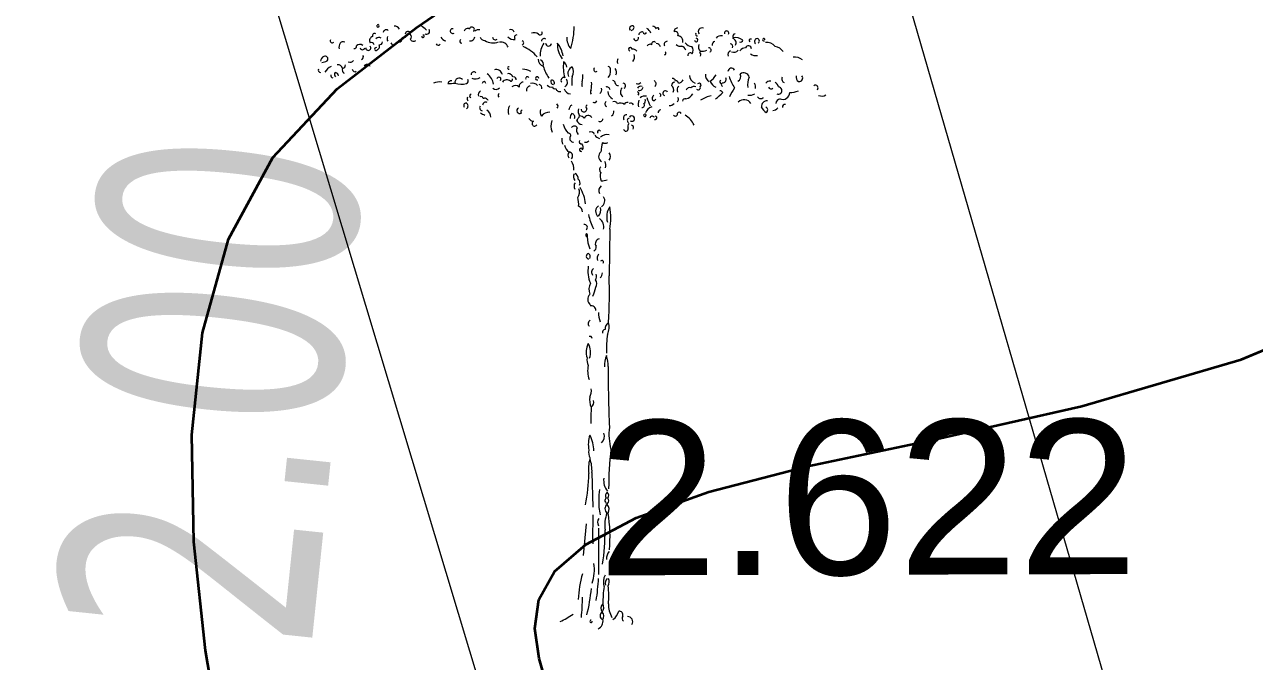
# Model space of a CAD drawing. Header units: millimetres. Extents: x 563604 to 809435, y 2337 to 1331933.
# Drawn here: x 745102 to 749878, y 1216386 to 1218857 of the extents above; entities that cross this region are included whole.
import ezdxf

# ---------------------------------------------------------------- set-up
doc = ezdxf.new("R2010")
doc.units = ezdxf.units.MM
for name, color, linetype, lineweight in [('CD TAI', 7, 'Continuous', 9), ('DM CAI-1', 9, 'Continuous', 35), ('ks_caytram-1', 253, 'Continuous', 9), ('MEP DUONG NHUA-1', 253, 'Continuous', 9), ('MUONG DAT-1', 253, 'Continuous', 9), ('NCD', 7, 'Continuous', 9), ('NCV_TKCS_HIEN TRANG_251226_dwg-1', 253, 'Continuous', 9)]:
    doc.layers.add(name, color=color, linetype=linetype, lineweight=lineweight)
doc.styles.add('Arial', font='arial_0.ttf', dxfattribs={"height": 600.128024})
doc.styles.add('Tahoma', font='tahoma_0.ttf', dxfattribs={"width": 0.75, "height": 1000.213374})

# ---------------------------------------------------------------- blocks, each defined once
blk = doc.blocks.new('NCV_TKCS_HIEN TRANG_251226_dwg_CX-2645538-TỔNG THỂ_HIỆN TRẠNG KHU ĐẤT')
at = {"layer": 'ks_caytram-1'}
for p, q in [((724366.6, 1292849.6), (724363.7, 1292668.7)), ((724297.4, 1291905.8), (724301.1, 1291770.7)), ((724275.5, 1291706.9), (724263.5, 1291584.1)), ((724323, 1291689.2), (724323.4, 1291509.4))]:
    blk.add_line(p, q, dxfattribs=at)
for centre, radius, start, end in [((723466.3, 1293638.8), 4.77, 144.6631, 125.6069), ((723528.1, 1293613.4), 24.9, 30.525, 86.8874), ((723564, 1293539.8), 122.2, 42.1851, 54.8191), ((723756.4, 1293618.6), 9.34, 77.6191, 305.2721), ((723814.4, 1293615.3), 13.7, 56.0801, 169.8573), ((723831.3, 1293624.9), 9.48, 312.0871, 168.6928), ((723933.4, 1293637.9), 295.1, 342.7961, 359.7581), ((724454.4, 1293628.6), 11, 61.6701, 212.8431), ((724449.1, 1293633.2), 11.7, 272.8621, 25.4811), ((724502.2, 1293605.7), 23.9, 11.576, 71.066), ((724533, 1293621.2), 16.1, 22.249, 88.6287), ((724552.8, 1293626.8), 4.91, 325.8441, 173.3167), ((724631.3, 1293615.8), 15.2, 97.0231, 182.0441), ((724724.6, 1293616.6), 14.4, 68.1961, 218.3341), ((723289.4, 1293581.7), 8.58, 155.7941, 310.7371), ((723330.2, 1293565), 12.6, 54.7131, 146.7966), ((723451.2, 1293581.4), 17.4, 108.2631, 207.5091), ((723453.1, 1293601.5), 8.15, 52.6141, 206.2361), ((723470.3, 1293574.6), 18.9, 61.8141, 130.4747), ((723498.9, 1293611.8), 12, 54.0741, 170.9566), ((723517.6, 1293588.9), 15.9, 149.5681, 217.8561), ((723550.2, 1293585.9), 9.06, 227.8121, 338.4471), ((723569.1, 1293584.3), 12, 52.2471, 166.9028), ((723584, 1293605), 12.2, 33.0461, 169.844), ((723584.2, 1293596.6), 12.3, 309.8431, 50.4271), ((723604.3, 1293592.6), 13.4, 204.0851, 312.4081), ((723641.6, 1293598), 4.93, 175.0231, 95.2473), ((723655.5, 1293618.3), 11.8, 236.3381, 29.9811), ((723735, 1293608.1), 27.7, 207.7331, 260.8631), ((723791.6, 1293579.7), 7.72, 132.7251, 272.7861), ((723825.4, 1293597.4), 16.8, 258.7301, 357.2911), ((723857.3, 1293602.5), 21.6, 76.7431, 134.5747), ((723880.7, 1293600.5), 18.3, 199.3541, 271.8991), ((723913.8, 1293635.6), 62.6, 238.6701, 289.7071), ((723922, 1293595.5), 10.6, 185.1391, 314.0191), ((723994, 1293616.5), 31.2, 221.5791, 280.5051), ((723982.3, 1293611.5), 13.3, 14.7561, 112.3841), ((724005.7, 1293594.3), 9.46, 92.6721, 230.7291), ((724024.8, 1293573.1), 7.45, 283.1301, 77.14), ((724072.2, 1293575.6), 36.3, 60.5251, 106.0596), ((724096.7, 1293611.2), 7.63, 210.8371, 41.4881), ((724111.7, 1293579.1), 10.3, 51.7281, 178.5741), ((724262.9, 1293592.5), 63.3, 177.4871, 221.3641), ((724468.3, 1293592), 9.76, 190.4021, 16.3491), ((724492.8, 1293601.2), 14.2, 74.4511, 169.8306), ((724502.8, 1293614.5), 6.28, 175.9451, 343.7141), ((724538, 1293568.4), 9.29, 44.1441, 195.6151), ((724590.4, 1293567.1), 12.4, 94.6981, 206.8561), ((724621.5, 1293606.1), 10.6, 329.7911, 120.4777), ((724628.8, 1293579.3), 21.6, 345.811, 85.0816), ((724702.3, 1293583.9), 6.91, 187.7141, 91.3549), ((724706.5, 1293606.6), 6.96, 141.8161, 280.3821), ((724777.4, 1293566), 13, 101.6811, 193.1171), ((724799.2, 1293574.4), 26, 79.9871, 140.2496), ((724820.7, 1293610.6), 8.49, 333.4901, 198.6091), ((724839.6, 1293572.9), 17.7, 331.509, 75.759), ((724853.9, 1293598.2), 9.72, 89.5281, 217.6121), ((724855.8, 1293551), 42.4, 49.9431, 103.0731), ((724874.7, 1293584.2), 8.41, 242.4351, 355.0551), ((724913.4, 1293581.8), 6.04, 57.8871, 235.0011), ((724941.8, 1293577.8), 13, 118.7851, 222.5601), ((724937.7, 1293579.4), 9.95, 305.2981, 102.2308), ((724964.6, 1293585.3), 4.5, 353.0061, 299.8761), ((723339.5, 1293557.6), 24.6, 144.2181, 198.9901), ((723373.6, 1293560.4), 9.69, 261.2661, 2.9781), ((723397, 1293547.3), 19.3, 55.6301, 135.0282), ((723406.2, 1293556.3), 10, 198.5701, 341.7001), ((723428.7, 1293553.3), 9.69, 180.4691, 43.4051), ((723440.3, 1293562.7), 11.5, 14.1711, 112.9683), ((723458.9, 1293548.6), 6.02, 75.8151, 351.8371), ((723461.9, 1293558.4), 11.1, 285.5041, 40.0571), ((723472.2, 1293577.1), 11.6, 261.1561, 358.7251), ((723527.7, 1293578.8), 13.2, 209.0241, 351.8561), ((723701, 1293572.4), 8.88, 199.1791, 324.8301), ((723942.7, 1293544.9), 31, 20.1421, 98.2004), ((723955.1, 1293399.3), 176.5, 42.7391, 64.9221), ((724185.4, 1293522.9), 89.5, 147.0241, 181.0191), ((724128.8, 1293572.2), 11.8, 182.7731, 352.0441), ((724269.2, 1293571.2), 106.4, 179.7311, 214.8911), ((724092.5, 1293509.9), 93.6, 7.8291, 41.3291), ((724446.2, 1293547.8), 6.96, 0.3161, 253.6921), ((724457.7, 1293532.6), 15.9, 32.7101, 106.4494), ((724523.2, 1293554.4), 12.9, 62.6721, 147.4608), ((724546.7, 1293552.9), 17.5, 13.6, 89.3503), ((724577, 1293532.6), 7.19, 289.5911, 50.0681), ((724640.7, 1293579.8), 20.1, 218.9191, 286.2991), ((724636.8, 1293535.3), 27, 20.954, 69.316), ((724691.6, 1293599.5), 41.6, 219.8651, 261.4531), ((724679.2, 1293524.7), 9.48, 37.8901, 192.4121), ((724663.1, 1293543.5), 26.9, 331.0821, 33.7701), ((724735.8, 1293558), 25, 160.6401, 224.1591), ((724708.6, 1293527.1), 11.8, 332.4121, 59.7481), ((724724.5, 1293578.2), 38.1, 260.0181, 299.9841), ((724752, 1293544.8), 8.39, 297.9191, 101.6587), ((724840.7, 1293527.5), 15.6, 111.1731, 201.1731), ((724833.6, 1293558.2), 10.6, 331.885, 87.8742), ((724849.3, 1293555.9), 19.7, 240.5911, 324.2081), ((724894, 1293526.1), 27.3, 89.4384, 143.9613), ((724905.2, 1293549.7), 11.5, 1.6131, 161.597), ((724932.8, 1293556.7), 33.2, 233.9951, 282.7381), ((724973.7, 1293526.3), 48.5, 42.7091, 92.8015), ((725001.1, 1293513.9), 46, 33.2461, 79.643), ((723268.2, 1293497.8), 25.7, 118.0176, 171.818), ((723243.9, 1293547.6), 50.8, 275.0081, 300.3131), ((723261, 1293510.6), 11, 320.8581, 116.7318), ((723309.9, 1293468.7), 19.5, 14.7971, 93.7987), ((723326.8, 1293486.7), 13.2, 278.6081, 6.5251), ((723357.7, 1293514.3), 16.3, 245.9651, 325.3531), ((723399.9, 1293518.2), 9.99, 284.3151, 36.6461), ((723423.8, 1293476.7), 12.8, 17.9991, 151.3907), ((724116.1, 1293509.1), 28, 180.2031, 253.8061), ((724089.5, 1293488.9), 19.9, 340.5231, 64.2451), ((724282.5, 1293535.7), 182.3, 197.0421, 212.9551), ((724331.4, 1293479.1), 145.3, 172.0571, 196.5331), ((724175, 1293477.6), 24.9, 3.3841, 59.7461), ((724411.1, 1293501.1), 15.9, 142.2011, 210.9171), ((724433, 1293518.6), 29.5, 323.2891, 18.0561), ((725084.8, 1293469.8), 47.5, 51.4381, 97.4153), ((723244.8, 1293468), 10.4, 161.9951, 258.7881), ((723318.2, 1293422.3), 68.2, 120.0028, 147.4732), ((723292.5, 1293446.4), 9.77, 164.4261, 260.7861), ((723309.7, 1293450.8), 12.3, 144.2491, 231.2101), ((723297.5, 1293442.3), 15.9, 8.479, 81.791), ((723340.2, 1293467.8), 12.9, 152.7951, 248.5861), ((723376.8, 1293471), 10.1, 183.3161, 303.8261), ((723781.8, 1293419.7), 16.5, 39.1111, 190.7101), ((723838.9, 1293449.7), 10.9, 42.3501, 182.6811), ((723844.5, 1293471.9), 38.4, 250.1451, 298.2961), ((723857.5, 1293404.7), 58.3, 7.7271, 55.4031), ((723925.2, 1293443.8), 25.5, 15.3871, 105.3932), ((723936.1, 1293432.3), 7.9, 318.8261, 160.9309), ((723974.5, 1293475.4), 4.75, 64.5741, 281.4431), ((723974, 1293437.2), 16.2, 8.1831, 104.7073), ((723992, 1293430.4), 11.4, 355.474, 83.3754), ((724025.9, 1293399.7), 71.2, 61.069, 88.3567), ((724046.8, 1293434.5), 7.04, 35.2661, 202.2261), ((724084.5, 1293435.2), 6.1, 350.5221, 296.0121), ((724188.2, 1293427.3), 11.2, 69.2981, 221.9561), ((724232.2, 1293454.3), 28.3, 113.2281, 205.1931), ((724350.2, 1293416.9), 131.5, 168.8641, 184.0231), ((724182.9, 1293461.2), 42.6, 333.6961, 26.5741), ((724166.6, 1293442.8), 95.8, 346.9901, 4.4831), ((724313.2, 1293469.8), 8.75, 134.7041, 305.1771), ((724356.8, 1293469.3), 13, 350.805, 72.68), ((724332.3, 1293462.7), 37.6, 319.1871, 6.8781), ((724374.2, 1293459.2), 19, 324.8551, 45.8041), ((724611.1, 1293423.3), 11.2, 10.4131, 102.477), ((724711.7, 1293450.1), 36.1, 185.3771, 247.9511), ((724766.4, 1293448.3), 28.4, 173.9201, 241.3001), ((724730.8, 1293472.1), 53.8, 298.0711, 334.8631), ((724805.3, 1293431.3), 13.5, 260.2671, 25.1921), ((724838.9, 1293460.7), 13.7, 28.6241, 176.1748), ((725021.9, 1293507), 202.6, 198.5331, 212.5521), ((724853.9, 1293442.8), 21.3, 296.2201, 24.4531), ((724887.3, 1293436.2), 20.9, 9.0491, 132.1474), ((724977.6, 1293409.5), 75.8, 156.7041, 187.7521), ((725049.2, 1293432.4), 14.7, 150.1661, 250.5551), ((725108.2, 1293439.4), 18.2, 160.4541, 243.4201), ((725103.1, 1293435.6), 12.8, 256.2521, 43.8821), ((723706.6, 1293357.7), 63.7, 83.1211, 112.8558), ((723751.2, 1293411.7), 14, 81.3964, 164.3433), ((723744.5, 1293584.1), 168.7, 267.6761, 277.1741), ((723789.3, 1293478.2), 66, 248.9101, 288.4961), ((723805.9, 1293426), 11.2, 292.5071, 28.4551), ((723871.3, 1293372.7), 15.3, 114.2321, 203.5371), ((723878.4, 1293415.8), 6.7, 0.1351, 180.1351), ((723925.2, 1293411.4), 19, 230.0071, 315.2431), ((723966.9, 1293409), 20.5, 46.3001, 146.1997), ((723981.3, 1293431.7), 7.87, 268.2891, 16.2341), ((724000, 1293385.3), 21.9, 48.1211, 127.5666), ((724031.6, 1293403.6), 17.1, 94.6801, 186.6451), ((724058.7, 1293389.7), 15.5, 96.1861, 193.6491), ((724066.9, 1293392.2), 24.5, 38.2021, 110.7842), ((724088, 1293397.4), 15.2, 347.237, 71.748), ((724139.1, 1293420.3), 19.1, 218.0101, 285.3901), ((724151.6, 1293424.6), 14.3, 172.3771, 253.3621), ((724142.2, 1293418.1), 9.67, 320.8461, 119.8976), ((724153.7, 1293404.2), 9.75, 193.3761, 293.7651), ((724172.5, 1293398.8), 15.3, 193.4491, 285.8891), ((724215.2, 1293401.4), 26.2, 195.9551, 266.3321), ((724184.5, 1293419.2), 17.8, 295.7551, 47.0231), ((724276.8, 1293412.4), 19.1, 152.2601, 208.0101), ((724310.8, 1293382.2), 19.1, 152.2601, 208.0101), ((724200.6, 1293412.7), 95.8, 346.9901, 4.4831), ((724320.4, 1293390.1), 15.2, 297.4841, 25.9151), ((724354.5, 1293388.6), 13.2, 6.7231, 106.168), ((724378, 1293417.3), 9.7, 351.305, 86.284), ((724399.3, 1293418.9), 12, 194.4691, 278.4211), ((724431, 1293381.8), 23.2, 135.4601, 232.1931), ((724418.1, 1293406), 9.96, 294.764, 85.5224), ((724475.3, 1293428.2), 14.6, 245.0411, 323.3021), ((724488.2, 1293386.2), 18.1, 75.8851, 143.2654), ((724482, 1293402.4), 14, 249.3841, 356.6971), ((724532.2, 1293413.4), 14.3, 318.4911, 64.3991), ((724582.3, 1293377.3), 9.71, 27.0351, 248.2141), ((724619.9, 1293407.6), 13.4, 94.7451, 180.5031), ((724593, 1293390.2), 22, 337.6371, 51.8761), ((724624.1, 1293416.4), 9.23, 0.6831, 102.2685), ((724644.6, 1293390.6), 17, 126.7251, 210.9251), ((724629.5, 1293441.9), 25.7, 278.4521, 332.2531), ((724676.9, 1293385.3), 14.1, 71.7001, 161.7002), ((724693.7, 1293384.6), 18.8, 69.2211, 131.0651), ((724709.8, 1293399.5), 8.79, 225.7791, 17.7061), ((724713.2, 1293408.3), 7.93, 309.6561, 140.6137), ((724794.1, 1293439.2), 41.2, 202.5681, 247.7021), ((724800.6, 1293422.3), 6.55, 119.0971, 271.6831), ((724795.3, 1293375.9), 10.9, 22.3611, 95.9808), ((724808.7, 1293411.3), 9, 150.3891, 240.3891), ((724979.8, 1293300.6), 161.4, 142.8686, 157.1186), ((724907.6, 1293400.9), 25.5, 348.8381, 36.4901), ((724987.3, 1293407.9), 16.7, 74.6401, 150.3905), ((724992.7, 1293406.1), 11.3, 209.5651, 308.0851), ((724996, 1293396.2), 26.6, 12.1531, 61.8561), ((725020.9, 1293387.8), 14, 246.791, 85.4058), ((725165.4, 1293398.2), 10.3, 315.6691, 125.803), ((723809.6, 1293329.4), 10.3, 91.6711, 218.5641), ((723802.8, 1293328.2), 13.3, 305.4681, 60.5261), ((723825.6, 1293356.5), 13.1, 154.8431, 222.9181), ((723828.6, 1293367), 6.24, 93.8561, 256.0261), ((723866.7, 1293356.5), 8.44, 0.9781, 126.1625), ((723885.3, 1293331.1), 12.3, 63.2941, 180.9881), ((723881.2, 1293344.3), 13.7, 19.1651, 116.3442), ((723944.1, 1293369), 10.9, 133.9731, 217.5011), ((724307, 1293350.6), 9.79, 229.9421, 342.2191), ((724359.6, 1293336.1), 12, 129.0631, 243.8871), ((724394.3, 1293387.2), 35.8, 184.3131, 242.3151), ((724383.9, 1293331.6), 13.8, 21.5051, 111.5055), ((724407.5, 1293313.6), 25.4, 50.9281, 115.0928), ((724434.2, 1293331), 10.9, 69.0361, 167.834), ((724447.9, 1293328.2), 11, 21.7491, 119.2121), ((724471.6, 1293376), 7.94, 313.702, 74.641), ((724526.7, 1293335.4), 49.6, 162.6291, 192.6601), ((724503.4, 1293340), 26.6, 76.7791, 134.0004), ((724494.2, 1293348.3), 11.1, 292.0271, 28.9361), ((724689.7, 1293415.9), 187.5, 197.2511, 207.9771), ((724548, 1293357.9), 16.4, 135.8251, 203.2051), ((724538.2, 1293356.3), 7.16, 222.5691, 348.2091), ((724556.8, 1293369.8), 7.96, 322.26, 68.52), ((724622, 1293353.7), 11.5, 300.8741, 36.7761), ((724660.1, 1293345.3), 11.2, 77.7931, 169.8572), ((724656.7, 1293392.7), 36.9, 279.0551, 331.8371), ((724793, 1293229.5), 141.9, 103.1637, 121.2426), ((724548.1, 1293642.9), 367.8, 308.5841, 314.3811), ((724888.1, 1293320.6), 31.8, 32.7131, 134.5902), ((724909.7, 1293414.5), 44.8, 260.8451, 297.6061), ((724952.5, 1293370.2), 13.7, 209.1201, 319.7301), ((724978.1, 1293325.1), 22.9, 88.8181, 181.4531), ((725033.5, 1293333.8), 22.9, 104.6317, 169.3335), ((725038.8, 1293380.3), 26.8, 245.3881, 0.6931), ((725067.9, 1293468.9), 88.3, 268.5031, 290.6911), ((725188.9, 1293397.7), 31.3, 248.1441, 301.2741), ((723873.1, 1293321.4), 11.9, 148.8281, 258.6991), ((723895.3, 1293342.2), 51, 232.2671, 254.8731), ((723873.1, 1293285.5), 31.3, 357.4301, 57.7881), ((724024.7, 1293307.3), 52.5, 155.7191, 193.1301), ((724015.4, 1293309.6), 9.78, 106.3901, 211.8041), ((724017.9, 1293311.4), 12.9, 212.8301, 297.5771), ((724027.7, 1293305), 6.37, 105.3891, 232.2591), ((724128.7, 1293305.8), 32.4, 164.0131, 211.1201), ((724131, 1293265.6), 38.1, 84.948, 142.1796), ((724154.7, 1293327.2), 10.9, 313.6491, 54.2511), ((724228.7, 1293313.4), 20.6, 117.3611, 181.9771), ((724235.7, 1293281.8), 23.2, 135.0291, 186.3601), ((724218, 1293285.4), 12.9, 331.722, 84.3421), ((724276, 1293308), 32.5, 163.4241, 215.0261), ((724266.2, 1293316.2), 11.2, 180.0131, 5.9811), ((724282.6, 1293324.3), 8.69, 118.8481, 232.6251), ((724363.7, 1293305.9), 19, 300.6971, 11.6481), ((724432.2, 1293281.3), 12.9, 88.3571, 213.8031), ((724492.7, 1293331), 8.96, 256.2231, 50.9171), ((724502.8, 1293291.9), 4.82, 131.7211, 101.673), ((724538.7, 1293290.7), 35.1, 104.839, 162.767), ((724565.6, 1293302.3), 11.4, 96.5361, 185.1561), ((724597.3, 1293354.7), 25.5, 270.9951, 319.6771), ((724621.4, 1293297.3), 8.31, 215.8361, 21.0361), ((724636, 1293294.9), 8.75, 29.4271, 142.0466), ((724613.5, 1293216.9), 88.4, 24.4961, 58.8371), ((725007.2, 1293349.7), 57.9, 205.8231, 235.1761), ((724966.5, 1293313), 13.3, 305.4681, 60.5261), ((724998.5, 1293334), 23.9, 273.1631, 328.0391), ((725046.4, 1293325.1), 8.95, 73.2071, 197.0621), ((724069.5, 1293286.7), 17.9, 202.0031, 274.2561), ((724074.9, 1293259.8), 9.89, 114.3321, 326.4111), ((724195.9, 1293249), 58.1, 157.5151, 202.7551), ((724272.2, 1293281.9), 89.9, 196.1861, 221.5641), ((724229.1, 1293237.1), 13.2, 29.1381, 145.4061), ((724213.9, 1293302.4), 37.8, 307.9361, 339.8271), ((724260.8, 1293280.9), 25, 199.3821, 267.1481), ((724256.7, 1293232.6), 19.5, 145.8601, 229.2741), ((724247.8, 1293263.7), 25.7, 40.736, 86.4036), ((724282.9, 1293273.6), 17, 37.2471, 156.1875), ((724328.8, 1293279.1), 11.2, 240.2131, 356.2021), ((724444.7, 1293271.4), 9.99, 108.7171, 237.3021), ((724448.6, 1293249.1), 12.6, 123.4731, 215.5571), ((724452, 1293279.4), 10.5, 34.9121, 152.5107), ((724452.7, 1293278.7), 10.3, 229.7031, 40.5681), ((724449.9, 1293243.9), 9.12, 323.702, 86.1198), ((724530.8, 1293279), 9.05, 28.7671, 166.6917), ((724542.5, 1293282), 6.98, 247.6001, 84.597), ((724215, 1293197.7), 35.1, 171.0131, 210.8261), ((724207.1, 1293214.4), 8.11, 304.4321, 105.3888), ((724226.1, 1293202.9), 15.2, 161.5541, 270.3921), ((724292, 1293211.2), 16.6, 19.9251, 109.6519), ((724331.2, 1293228.2), 26.2, 211.1821, 260.0701), ((724325.3, 1293227.5), 6.51, 25.8071, 230.2121), ((724356.4, 1293180), 36.8, 76.9941, 133.1391), ((724428.8, 1293240.2), 9.64, 190.9281, 9.3581), ((724234.9, 1293185.3), 45.3, 191.2811, 234.2271), ((724222, 1293136.7), 18, 138.9331, 215.6131), ((724206.6, 1293134.4), 15.8, 313.226, 75.116), ((724257.3, 1293190.6), 9.61, 156.3181, 277.6911), ((724254.9, 1293157.8), 6.01, 358.1311, 309.0051), ((724241, 1293167.5), 22.2, 333.5931, 37.5581), ((724273.1, 1293204.7), 17.5, 255.3211, 314.8111), ((724346.4, 1293131.8), 23, 127.6711, 239.3331), ((724422.5, 1293154.7), 89.1, 159.6171, 182.3271), ((724349, 1293207.2), 23.7, 245.0771, 295.1931), ((724177.9, 1293085.2), 48.9, 353.1651, 36.0461), ((724322.6, 1293097.2), 29.1, 342.7231, 33.0781), ((724345.8, 1293131.4), 23.5, 324.1971, 40.4781), ((724249.2, 1293054.6), 23.8, 154.6421, 220.4911), ((724222.2, 1293045.9), 22.4, 354.2511, 63.6411), ((724341.9, 1293081.2), 15, 134.6311, 231.3641), ((724364.9, 1293054.5), 35.7, 155.0841, 209.1361), ((724249.1, 1293017.2), 21.4, 142.4201, 212.6461), ((724214.8, 1292994), 34.5, 323.2001, 21.8811), ((724234.3, 1293030), 17, 329.3451, 53.5451), ((724124.4, 1292933), 149, 6.0741, 31.6791), ((724347.1, 1292998.7), 23.6, 124.2181, 206.9841), ((724333.3, 1293096.9), 59.7, 270.4561, 292.4341), ((724157.5, 1292947.4), 88.7, 354.3521, 16.9721), ((724318.7, 1292960.7), 28.5, 302.5321, 31.9881), ((724237.2, 1292917.2), 23.2, 0.8261, 68.206), ((724339.2, 1292919), 27.5, 126.4901, 224.5091), ((724289.7, 1292925.4), 42, 322.3941, 12.4271), ((724424.7, 1292897.8), 70.1, 146.2781, 196.8251), ((724156.4, 1292892.7), 214.6, 348.4271, 11.8431), ((724267.6, 1292856.5), 12, 308.5841, 97.3528), ((724575.2, 1292977.6), 299.9, 193.7271, 204.8101), ((724306.2, 1292859.5), 37.3, 344.4931, 57.2281), ((724281.3, 1292827.3), 7.44, 133.3461, 247.5351), ((724273.3, 1292825.8), 7.49, 313.942, 66.939), ((724454.5, 1292834), 176.6, 184.4231, 200.0371), ((724299.7, 1292779.1), 14.2, 288.7491, 18.3911), ((724329.9, 1292793.7), 19.5, 103.4331, 210.9741), ((724286.1, 1292745.2), 10.8, 106.4401, 265.8481), ((724276.8, 1292743.4), 13.7, 330.2121, 62.8361), ((724342.8, 1292737.3), 25.3, 140.3031, 199.3581), ((724336.2, 1292721.7), 6.37, 322.2601, 142.2596), ((724395.6, 1292686.7), 114.1, 170.0041, 203.7991), ((724311.1, 1292682.9), 15.6, 119.9161, 224.8251), ((724294.7, 1292665.8), 21, 322.0361, 26.8121), ((724307.5, 1292682.3), 30.5, 315.0111, 357.3341), ((724340.8, 1292616.4), 55.2, 153.9531, 200.4451), ((724192.9, 1292647.7), 121.7, 331.9161, 349.2821), ((724289, 1292638), 26.8, 330.9961, 33.8551), ((722531.6, 1292596.5), 1833.5, 356.5991, 2.2561), ((724309.6, 1292577.5), 28.4, 136.5661, 226.8861), ((724294.2, 1292534.3), 18.5, 0.7761, 102.1738), ((724407.1, 1292523.3), 84.5, 177.6261, 203.2531), ((724297, 1292483.7), 14.5, 117.0301, 226.9811), ((724378.6, 1292462.8), 30.1, 123.6771, 183.4621), ((724302, 1292470.4), 62.4, 332.9301, 16.1961), ((724290, 1292425.4), 8.45, 5.6771, 117.3739), ((724350.1, 1292449.1), 11.9, 97.7141, 193.1671), ((724743.3, 1292388.7), 389.4, 172.1391, 182.8461), ((724348.1, 1292372.9), 73.3, 153.0931, 198.0291), ((724223.9, 1292371.4), 68.3, 340.9761, 30.4931), ((724327.9, 1292343.1), 49.9, 171.7781, 205.9841), ((724454.1, 1292316.4), 108.6, 156.7281, 180.3581), ((724232.5, 1292321.4), 127.6, 357.9771, 17.2851), ((724378, 1292299.8), 97.4, 167.2961, 199.9811), ((730638.3, 1292332.9), 6278.2, 180.14607, 182.29708), ((724362.1, 1292189.1), 73.9, 172.7641, 203.7661), ((724246.1, 1292222.3), 49, 330.7421, 9.9641), ((725185.8, 1292113.9), 892.4, 177.0861, 181.1741), ((724282.9, 1292177.7), 21.8, 302.2961, 19.6161), ((724412, 1292012.6), 128.7, 162.6581, 188.8151), ((724155, 1291983.7), 150.1, 2.2301, 26.6011), ((724309.4, 1292046.6), 36.3, 315.0341, 17.9821), ((724605.6, 1292054.3), 242.1, 173.5971, 194.1041), ((724405.9, 1291920.8), 122.3, 162.1481, 189.1531), ((724331.5, 1291985.2), 47.2, 170.6061, 209.9131), ((724172.4, 1291913.7), 125.2, 356.3711, 20.8411), ((725661.3, 1291846.2), 1299, 173.4111, 180.1751), ((723730.5, 1291900.5), 554.6, 347.5131, 0.0761), ((724410, 1291875.8), 67.3, 173.3661, 219.1311), ((724511.5, 1291809.7), 187.4, 170.7011, 183.3811), ((724366.9, 1291815.3), 17, 126.7251, 210.9251), ((724346, 1291816.5), 16.4, 322.5811, 49.1091), ((724511.8, 1291785.1), 187.9, 175.8731, 193.3661), ((724359.4, 1291797), 11.8, 126.5291, 263.2281), ((724368.8, 1291764.8), 20.9, 124.9291, 231.5231), ((724333.5, 1291762.7), 30.3, 332.0891, 39.6021), ((724345.9, 1291796.6), 16.5, 317.0541, 37.1911), ((727120.6, 1291664), 2820.6, 178.4221, 180.7141), ((724343, 1291711.7), 24, 139.9461, 211.1751), ((724488.5, 1291699.6), 141.4, 159.7981, 186.9391), ((723792.6, 1291657.8), 574.9, 354.7791, 9.0711), ((723537, 1291675.2), 811.2, 351.0981, 0.5221), ((724395.1, 1291571.8), 41.2, 139.0381, 184.3621), ((724138.2, 1291528.2), 168.6, 341.9011, 8.4301), ((724691, 1291390), 447.8, 164.1059, 177.0309), ((723436.6, 1291541.4), 887.5, 351.4121, 356.9951), ((724397.1, 1291480.4), 55.5, 151.0431, 197.5151), ((724380, 1291474.9), 31, 139.6181, 192.5801), ((724332.9, 1291482.1), 31.4, 329.0681, 22.0531), ((723678.3, 1291508.6), 619, 345.4371, 355.1011), ((724846.6, 1291397.7), 506.7, 172.5217, 180.1203), ((724140.9, 1291426.7), 222.4, 351.9411, 10.1481), ((723532.6, 1291421.7), 727.9, 353.7831, 0.0381), ((724358.3, 1291377.9), 26.2, 134.4761, 214.3731), ((724309.5, 1291381.8), 33.8, 326.5761, 26.0661), ((724480.4, 1291398.3), 119.3, 181.3331, 207.5821), ((724029.4, 1291633.2), 338.5, 295.2351, 305.0721), ((724294.2, 1291328.4), 4.52, 89.4331, 0.8371), ((724307.9, 1291329.3), 32.7, 293.8661, 10.4461), ((724343.6, 1291349.6), 14.8, 113.4081, 256.0101), ((724319.3, 1291347.6), 24.1, 329.1891, 40.2291), ((724348.8, 1291380), 54, 304.1721, 346.9131), ((724403.1, 1291353.2), 14.7, 342.5851, 96.6297), ((724431.9, 1291340.3), 17.1, 150.1641, 222.7871), ((724435, 1291325.9), 20.7, 329.4191, 90.3416)]:
    blk.add_arc(centre, radius, start, end, dxfattribs=at)
blk = doc.blocks.new('NCV_TKCS_HIEN TRANG_251226_dwg-1595164-TỔNG THỂ_HIỆN TRẠNG KHU ĐẤT')
at = {"layer": 'DM CAI-1', "flags": 128}
for points in [[(745876.4, 1216012.5), (745804.5, 1216428.6), (745759.1, 1216850.6), (745751.5, 1217265.8), (745792.8, 1217661.2), (745894, 1218024.1), (746066.5, 1218341.5), (746315.4, 1218607.6), (746622.8, 1218844.3), (746964.8, 1219080.5), (747317.8, 1219345.2), (747657.9, 1219667.1), (747961.3, 1220075.4), (748204.2, 1220598.8), (748362.8, 1221266.2), (748420.1, 1222095.4)], [(747135.2, 1216275.8), (747100.7, 1216397), (747084.1, 1216513.6), (747099.4, 1216625.9), (747160.5, 1216734.6), (747281.6, 1216840.3), (747476.4, 1216943.3), (747759, 1217044.4), (748143.4, 1217144.1), (748635.4, 1217247.2), (749208.2, 1217376.3), (749826.9, 1217558.2), (750456.6, 1217819.8)]]:
    blk.add_lwpolyline(points, dxfattribs=at)
at = {"layer": 'MEP DUONG NHUA-1', "flags": 128}
blk.add_lwpolyline([(716231.5, 1321591.7), (717133.5, 1319975.5), (720696.1, 1309813.7), (723366.6, 1301357.1), (725670.4, 1294397), (733749.3, 1266649), (735367.7, 1261954.8), (739458.1, 1249812.8), (743658, 1235750.6), (749920.1, 1214169.6), (754437.4, 1199109), (756928.6, 1191184.1), (760666.8, 1178214.1), (762672.6, 1171661.4), (768012.8, 1151455.6)], dxfattribs=at)
at = {"layer": 'MUONG DAT-1', "flags": 128}
blk.add_lwpolyline([(752286.9, 1199548), (747733.3, 1213433.3), (740799, 1236446.8), (737239.8, 1247927.9), (731715.3, 1265616), (728295.2, 1276774.1), (725536.1, 1284652.1), (720895.6, 1301124.3), (717081.2, 1300936.3), (710093.2, 1307531.3), (707990.2, 1306468.1), (691820.2, 1300720.9), (687515.8, 1297110), (687945.7, 1294643.5), (696311.8, 1277455.4), (695625.2, 1272682.1)], dxfattribs=at)
blk.add_blockref('NCV_TKCS_HIEN TRANG_251226_dwg_CX-2645538-TỔNG THỂ_HIỆN TRẠNG KHU ĐẤT', (23007.9, -74786.4))
at = {"layer": 'CD TAI', "insert": (747327.1, 1217320.4), "char_height": 600.13, "width": 2512.823, "attachment_point": 1, "rotation": 0.1346, "line_spacing_factor": 0.941778, "style": 'Arial'}
blk.add_mtext('2.622', dxfattribs=at)
at = {"layer": 'NCD', "insert": (745320, 1217497.7), "char_height": 1000.21, "width": 2355.813, "attachment_point": 2, "rotation": 84.043, "line_spacing_factor": 0.994306, "style": 'Tahoma'}
blk.add_mtext('2.00', dxfattribs=at)

msp = doc.modelspace()

# ---------------------------------------------------------------- block references
at = {"layer": 'NCV_TKCS_HIEN TRANG_251226_dwg-1'}
msp.add_blockref('NCV_TKCS_HIEN TRANG_251226_dwg-1595164-TỔNG THỂ_HIỆN TRẠNG KHU ĐẤT', (0, 0), dxfattribs=at)

doc.saveas('drawing.dxf')
